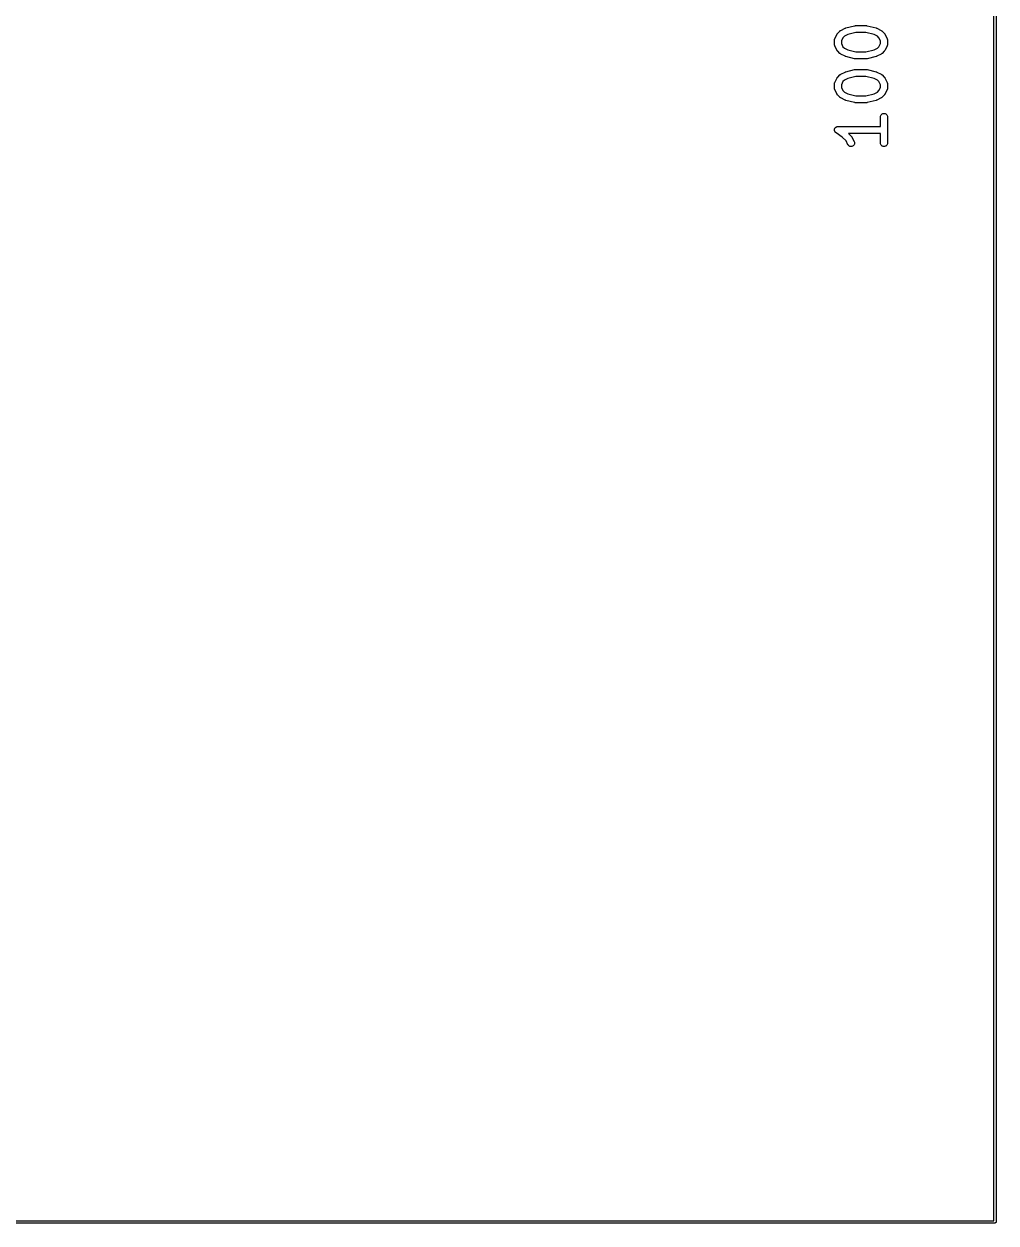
# Model space of a CAD drawing. Extents: x 19 to 116, y -142 to -17.
# Drawn here: x 94.32 to 115.42, y -142.26 to -116.24 of the extents above; entities that cross this region are included whole.
import ezdxf

# ---------------------------------------------------------------- set-up
doc = ezdxf.new("R2010")
doc.units = 0
doc.layers.add('BLACK', color=7, linetype='CONTINUOUS')

msp = doc.modelspace()

# ---------------------------------------------------------------- linework, layer by layer
at = {"layer": 'BLACK', "linetype": 'CONTINUOUS'}
for p, q in [((115.375, -142.215), (115.375, -16.705)), ((115.425, -16.6812), (115.425, -142.239)), ((112.054, -116.375), (112.149, -116.327)), ((112.149, -116.327), (112.15, -116.327)), ((112.15, -116.327), (112.151, -116.327)), ((112.151, -116.326), (112.157, -116.324)), ((112.151, -116.327), (112.151, -116.326)), ((112.157, -116.324), (112.164, -116.322)), ((112.164, -116.322), (112.164, -116.322)), ((112.164, -116.322), (112.165, -116.322)), ((112.165, -116.322), (112.355, -116.274)), ((112.355, -116.274), (112.356, -116.274)), ((112.356, -116.274), (112.357, -116.273)), ((112.357, -116.273), (112.359, -116.273)), ((112.359, -116.273), (112.365, -116.273)), ((112.365, -116.273), (112.371, -116.272)), ((112.371, -116.272), (112.372, -116.272)), ((112.372, -116.272), (112.373, -116.272)), ((112.373, -116.272), (112.611, -116.272)), ((112.611, -116.272), (112.612, -116.272)), ((112.612, -116.272), (112.614, -116.272)), ((112.614, -116.272), (112.615, -116.272)), ((112.615, -116.272), (112.621, -116.273)), ((112.621, -116.273), (112.627, -116.273)), ((112.627, -116.273), (112.628, -116.274)), ((112.628, -116.274), (112.63, -116.274)), ((112.63, -116.274), (112.82, -116.322)), ((112.82, -116.322), (112.821, -116.322)), ((112.821, -116.322), (112.821, -116.322)), ((112.821, -116.322), (112.822, -116.322)), ((112.822, -116.322), (112.828, -116.324)), ((112.828, -116.324), (112.835, -116.327)), ((112.835, -116.327), (112.835, -116.327)), ((112.835, -116.327), (112.835, -116.327)), ((112.835, -116.327), (112.931, -116.375)), ((111.917, -116.584), (111.918, -116.582)), ((111.917, -116.585), (111.917, -116.584)), ((111.917, -116.68), (111.917, -116.585)), ((111.918, -116.574), (111.919, -116.569)), ((111.918, -116.579), (111.918, -116.574)), ((111.918, -116.582), (111.918, -116.579)), ((111.919, -116.569), (111.92, -116.567)), ((111.92, -116.565), (111.922, -116.56)), ((111.92, -116.567), (111.92, -116.565)), ((111.922, -116.56), (111.923, -116.555)), ((111.923, -116.555), (111.925, -116.553)), ((111.925, -116.551), (111.973, -116.456)), ((111.925, -116.553), (111.925, -116.551)), ((111.973, -116.455), (111.976, -116.452)), ((111.973, -116.456), (111.973, -116.455)), ((111.976, -116.452), (111.978, -116.448)), ((111.978, -116.448), (111.98, -116.445)), ((111.98, -116.445), (111.981, -116.443)), ((111.981, -116.443), (111.984, -116.44)), ((111.984, -116.44), (111.987, -116.436)), ((111.987, -116.436), (112.035, -116.389)), ((112.035, -116.388), (112.039, -116.386)), ((112.035, -116.389), (112.035, -116.388)), ((112.039, -116.386), (112.042, -116.383)), ((112.042, -116.383), (112.044, -116.381)), ((112.044, -116.381), (112.047, -116.379)), ((112.047, -116.379), (112.051, -116.377)), ((112.051, -116.377), (112.054, -116.375)), ((112.102, -116.534), (112.067, -116.602)), ((112.067, -116.602), (112.067, -116.662)), ((112.132, -116.504), (112.102, -116.534)), ((112.209, -116.465), (112.132, -116.504)), ((112.383, -116.422), (112.209, -116.465)), ((112.602, -116.422), (112.383, -116.422)), ((112.776, -116.465), (112.602, -116.422)), ((112.853, -116.504), (112.776, -116.465)), ((112.883, -116.534), (112.853, -116.504)), ((112.917, -116.602), (112.883, -116.534)), ((112.917, -116.662), (112.917, -116.602)), ((112.931, -116.375), (112.932, -116.375)), ((112.932, -116.375), (112.935, -116.378)), ((112.935, -116.378), (112.939, -116.38)), ((112.939, -116.38), (112.941, -116.382)), ((112.941, -116.382), (112.944, -116.383)), ((112.944, -116.383), (112.947, -116.386)), ((112.947, -116.386), (112.95, -116.389)), ((112.95, -116.389), (112.998, -116.436)), ((112.998, -116.436), (112.999, -116.437)), ((112.999, -116.437), (113.001, -116.441)), ((113.001, -116.441), (113.004, -116.444)), ((113.004, -116.444), (113.006, -116.446)), ((113.006, -116.446), (113.008, -116.449)), ((113.008, -116.449), (113.01, -116.452)), ((113.01, -116.452), (113.012, -116.456)), ((113.012, -116.456), (113.059, -116.551)), ((113.059, -116.551), (113.06, -116.552)), ((113.06, -116.552), (113.061, -116.554)), ((113.061, -116.554), (113.062, -116.556)), ((113.062, -116.556), (113.063, -116.561)), ((113.063, -116.561), (113.065, -116.566)), ((113.065, -116.566), (113.065, -116.568)), ((113.065, -116.568), (113.066, -116.57)), ((113.066, -116.57), (113.066, -116.575)), ((113.066, -116.575), (113.067, -116.58)), ((113.067, -116.58), (113.067, -116.583)), ((113.067, -116.583), (113.067, -116.585)), ((113.067, -116.585), (113.067, -116.68)), ((111.918, -116.682), (111.917, -116.68)), ((111.918, -116.684), (111.918, -116.682)), ((111.918, -116.689), (111.918, -116.684)), ((111.919, -116.695), (111.918, -116.689)), ((111.919, -116.697), (111.919, -116.695)), ((111.92, -116.699), (111.919, -116.697)), ((111.922, -116.704), (111.92, -116.699)), ((111.923, -116.709), (111.922, -116.704)), ((111.924, -116.711), (111.923, -116.709)), ((111.925, -116.713), (111.924, -116.711)), ((111.925, -116.714), (111.925, -116.713)), ((111.973, -116.809), (111.925, -116.714)), ((111.975, -116.812), (111.973, -116.809)), ((111.977, -116.816), (111.975, -116.812)), ((111.979, -116.819), (111.977, -116.816)), ((111.981, -116.821), (111.979, -116.819)), ((111.984, -116.824), (111.981, -116.821)), ((111.986, -116.828), (111.984, -116.824)), ((111.987, -116.828), (111.986, -116.828)), ((112.035, -116.876), (111.987, -116.828)), ((112.067, -116.662), (112.102, -116.731)), ((112.102, -116.731), (112.132, -116.761)), ((112.132, -116.761), (112.209, -116.8)), ((112.209, -116.8), (112.383, -116.843)), ((112.383, -116.843), (112.602, -116.843)), ((112.602, -116.843), (112.776, -116.8)), ((112.776, -116.8), (112.853, -116.761)), ((112.853, -116.761), (112.883, -116.731)), ((112.883, -116.731), (112.917, -116.662)), ((112.998, -116.828), (112.95, -116.876)), ((113, -116.825), (112.998, -116.828)), ((113.003, -116.822), (113, -116.825)), ((113.005, -116.819), (113.003, -116.822)), ((113.007, -116.817), (113.005, -116.819)), ((113.009, -116.813), (113.007, -116.817)), ((113.011, -116.81), (113.009, -116.813)), ((113.012, -116.809), (113.011, -116.81)), ((113.059, -116.714), (113.012, -116.809)), ((113.06, -116.711), (113.059, -116.714)), ((113.061, -116.71), (113.06, -116.711)), ((113.063, -116.705), (113.061, -116.71)), ((113.065, -116.7), (113.063, -116.705)), ((113.066, -116.696), (113.065, -116.698)), ((113.065, -116.698), (113.065, -116.7)), ((113.067, -116.685), (113.066, -116.691)), ((113.066, -116.691), (113.066, -116.696)), ((113.067, -116.68), (113.067, -116.681)), ((113.067, -116.681), (113.067, -116.683)), ((113.067, -116.683), (113.067, -116.685)), ((112.038, -116.879), (112.035, -116.876)), ((112.041, -116.881), (112.038, -116.879)), ((112.043, -116.883), (112.041, -116.881)), ((112.046, -116.885), (112.043, -116.883)), ((112.05, -116.887), (112.046, -116.885)), ((112.053, -116.889), (112.05, -116.887)), ((112.054, -116.89), (112.053, -116.889)), ((112.149, -116.938), (112.054, -116.89)), ((112.15, -116.938), (112.149, -116.938)), ((112.156, -116.94), (112.15, -116.938)), ((112.15, -116.938), (112.15, -116.938)), ((112.163, -116.943), (112.156, -116.94)), ((112.164, -116.943), (112.163, -116.943)), ((112.163, -116.943), (112.163, -116.943)), ((112.165, -116.943), (112.164, -116.943)), ((112.355, -116.991), (112.165, -116.943)), ((112.356, -116.991), (112.355, -116.991)), ((112.358, -116.991), (112.356, -116.991)), ((112.364, -116.992), (112.358, -116.991)), ((112.37, -116.993), (112.364, -116.992)), ((112.371, -116.993), (112.37, -116.993)), ((112.372, -116.993), (112.371, -116.993)), ((112.373, -116.993), (112.372, -116.993)), ((112.611, -116.993), (112.373, -116.993)), ((112.613, -116.993), (112.611, -116.993)), ((112.614, -116.993), (112.613, -116.993)), ((112.62, -116.992), (112.614, -116.993)), ((112.626, -116.992), (112.62, -116.992)), ((112.627, -116.991), (112.626, -116.992)), ((112.629, -116.991), (112.627, -116.991)), ((112.63, -116.991), (112.629, -116.991)), ((112.82, -116.943), (112.63, -116.991)), ((112.821, -116.943), (112.82, -116.943)), ((112.82, -116.943), (112.82, -116.943)), ((112.827, -116.941), (112.821, -116.943)), ((112.834, -116.938), (112.827, -116.941)), ((112.835, -116.938), (112.834, -116.938)), ((112.834, -116.938), (112.834, -116.938)), ((112.931, -116.89), (112.835, -116.938)), ((112.835, -116.938), (112.835, -116.938)), ((112.934, -116.888), (112.931, -116.89)), ((112.938, -116.886), (112.934, -116.888)), ((112.94, -116.884), (112.938, -116.886)), ((112.943, -116.882), (112.94, -116.884)), ((112.946, -116.879), (112.943, -116.882)), ((112.949, -116.877), (112.946, -116.879)), ((112.95, -116.876), (112.949, -116.877)), ((111.984, -117.392), (111.987, -117.389)), ((111.987, -117.389), (112.035, -117.341)), ((112.035, -117.341), (112.039, -117.338)), ((112.035, -117.341), (112.035, -117.341)), ((112.039, -117.338), (112.042, -117.335)), ((112.042, -117.335), (112.044, -117.333)), ((112.044, -117.333), (112.047, -117.331)), ((112.047, -117.331), (112.051, -117.329)), ((112.051, -117.329), (112.054, -117.327)), ((112.054, -117.327), (112.149, -117.28)), ((112.149, -117.28), (112.15, -117.279)), ((112.15, -117.279), (112.151, -117.279)), ((112.151, -117.279), (112.157, -117.276)), ((112.151, -117.279), (112.151, -117.279)), ((112.157, -117.276), (112.164, -117.274)), ((112.164, -117.274), (112.164, -117.274)), ((112.164, -117.274), (112.165, -117.274)), ((112.165, -117.274), (112.355, -117.226)), ((112.383, -117.374), (112.209, -117.417)), ((112.355, -117.226), (112.356, -117.226)), ((112.356, -117.226), (112.357, -117.226)), ((112.357, -117.226), (112.359, -117.225)), ((112.359, -117.225), (112.365, -117.225)), ((112.365, -117.225), (112.371, -117.224)), ((112.371, -117.224), (112.372, -117.224)), ((112.372, -117.224), (112.373, -117.224)), ((112.373, -117.224), (112.611, -117.224)), ((112.602, -117.374), (112.383, -117.374)), ((112.776, -117.417), (112.602, -117.374)), ((112.611, -117.224), (112.612, -117.224)), ((112.612, -117.224), (112.614, -117.224)), ((112.614, -117.224), (112.615, -117.224)), ((112.615, -117.224), (112.621, -117.225)), ((112.621, -117.225), (112.627, -117.226)), ((112.627, -117.226), (112.628, -117.226)), ((112.628, -117.226), (112.63, -117.226)), ((112.63, -117.226), (112.82, -117.274)), ((112.82, -117.274), (112.821, -117.274)), ((112.821, -117.274), (112.821, -117.274)), ((112.821, -117.274), (112.822, -117.274)), ((112.822, -117.274), (112.828, -117.277)), ((112.828, -117.277), (112.835, -117.279)), ((112.835, -117.279), (112.835, -117.279)), ((112.835, -117.279), (112.835, -117.28)), ((112.835, -117.28), (112.931, -117.327)), ((112.931, -117.327), (112.932, -117.328)), ((112.932, -117.328), (112.935, -117.33)), ((112.935, -117.33), (112.939, -117.332)), ((112.939, -117.332), (112.941, -117.334)), ((112.941, -117.334), (112.944, -117.336)), ((112.944, -117.336), (112.947, -117.339)), ((112.947, -117.339), (112.95, -117.341)), ((112.95, -117.341), (112.998, -117.389)), ((112.998, -117.389), (112.999, -117.39)), ((112.999, -117.39), (113.001, -117.393)), ((111.917, -117.536), (111.918, -117.534)), ((111.917, -117.537), (111.917, -117.536)), ((111.917, -117.632), (111.917, -117.537)), ((111.918, -117.635), (111.917, -117.632)), ((111.918, -117.527), (111.919, -117.522)), ((111.918, -117.532), (111.918, -117.527)), ((111.918, -117.534), (111.918, -117.532)), ((111.918, -117.637), (111.918, -117.635)), ((111.918, -117.642), (111.918, -117.637)), ((111.919, -117.647), (111.918, -117.642)), ((111.919, -117.522), (111.92, -117.519)), ((111.919, -117.649), (111.919, -117.647)), ((111.92, -117.651), (111.919, -117.649)), ((111.92, -117.517), (111.922, -117.512)), ((111.92, -117.519), (111.92, -117.517)), ((111.922, -117.656), (111.92, -117.651)), ((111.922, -117.512), (111.923, -117.508)), ((111.923, -117.508), (111.925, -117.506)), ((111.925, -117.504), (111.973, -117.408)), ((111.925, -117.506), (111.925, -117.504)), ((111.973, -117.407), (111.976, -117.404)), ((111.973, -117.408), (111.973, -117.407)), ((111.976, -117.404), (111.978, -117.4)), ((111.978, -117.4), (111.98, -117.398)), ((111.98, -117.398), (111.981, -117.395)), ((111.981, -117.395), (111.984, -117.392)), ((112.102, -117.486), (112.067, -117.555)), ((112.067, -117.555), (112.067, -117.615)), ((112.067, -117.615), (112.102, -117.683)), ((112.132, -117.456), (112.102, -117.486)), ((112.209, -117.417), (112.132, -117.456)), ((112.853, -117.456), (112.776, -117.417)), ((112.883, -117.486), (112.853, -117.456)), ((112.917, -117.555), (112.883, -117.486)), ((112.883, -117.683), (112.917, -117.615)), ((112.917, -117.615), (112.917, -117.555)), ((113.001, -117.393), (113.004, -117.396)), ((113.004, -117.396), (113.006, -117.399)), ((113.006, -117.399), (113.008, -117.401)), ((113.008, -117.401), (113.01, -117.405)), ((113.01, -117.405), (113.012, -117.408)), ((113.012, -117.408), (113.059, -117.504)), ((113.059, -117.504), (113.06, -117.505)), ((113.06, -117.505), (113.061, -117.507)), ((113.061, -117.507), (113.062, -117.509)), ((113.062, -117.509), (113.063, -117.513)), ((113.063, -117.513), (113.065, -117.518)), ((113.065, -117.518), (113.065, -117.52)), ((113.065, -117.52), (113.066, -117.523)), ((113.066, -117.648), (113.065, -117.65)), ((113.065, -117.65), (113.065, -117.652)), ((113.066, -117.523), (113.066, -117.528)), ((113.066, -117.528), (113.067, -117.533)), ((113.067, -117.638), (113.066, -117.643)), ((113.066, -117.643), (113.066, -117.648)), ((113.067, -117.533), (113.067, -117.535)), ((113.067, -117.535), (113.067, -117.537)), ((113.067, -117.537), (113.067, -117.632)), ((113.067, -117.632), (113.067, -117.633)), ((113.067, -117.633), (113.067, -117.636)), ((113.067, -117.636), (113.067, -117.638)), ((111.923, -117.661), (111.922, -117.656)), ((111.924, -117.663), (111.923, -117.661)), ((111.925, -117.665), (111.924, -117.663)), ((111.925, -117.666), (111.925, -117.665)), ((111.973, -117.761), (111.925, -117.666)), ((111.975, -117.765), (111.973, -117.761)), ((111.977, -117.768), (111.975, -117.765)), ((111.979, -117.771), (111.977, -117.768)), ((111.981, -117.774), (111.979, -117.771)), ((111.984, -117.777), (111.981, -117.774)), ((111.986, -117.78), (111.984, -117.777)), ((111.987, -117.781), (111.986, -117.78)), ((112.035, -117.828), (111.987, -117.781)), ((112.038, -117.831), (112.035, -117.828)), ((112.041, -117.834), (112.038, -117.831)), ((112.043, -117.836), (112.041, -117.834)), ((112.046, -117.838), (112.043, -117.836)), ((112.05, -117.84), (112.046, -117.838)), ((112.053, -117.842), (112.05, -117.84)), ((112.054, -117.842), (112.053, -117.842)), ((112.149, -117.89), (112.054, -117.842)), ((112.102, -117.683), (112.132, -117.714)), ((112.132, -117.714), (112.209, -117.752)), ((112.15, -117.89), (112.149, -117.89)), ((112.156, -117.893), (112.15, -117.89)), ((112.15, -117.89), (112.15, -117.89)), ((112.163, -117.895), (112.156, -117.893)), ((112.164, -117.895), (112.163, -117.895)), ((112.163, -117.895), (112.163, -117.895)), ((112.165, -117.896), (112.164, -117.895)), ((112.355, -117.943), (112.165, -117.896)), ((112.209, -117.752), (112.383, -117.795)), ((112.383, -117.795), (112.602, -117.795)), ((112.602, -117.795), (112.776, -117.752)), ((112.82, -117.896), (112.63, -117.943)), ((112.776, -117.752), (112.853, -117.714)), ((112.821, -117.895), (112.82, -117.895)), ((112.82, -117.895), (112.82, -117.896)), ((112.827, -117.893), (112.821, -117.895)), ((112.834, -117.891), (112.827, -117.893)), ((112.835, -117.89), (112.834, -117.891)), ((112.834, -117.891), (112.834, -117.891)), ((112.931, -117.842), (112.835, -117.89)), ((112.835, -117.89), (112.835, -117.89)), ((112.853, -117.714), (112.883, -117.683)), ((112.934, -117.84), (112.931, -117.842)), ((112.938, -117.838), (112.934, -117.84)), ((112.94, -117.836), (112.938, -117.838)), ((112.943, -117.835), (112.94, -117.836)), ((112.946, -117.832), (112.943, -117.835)), ((112.949, -117.829), (112.946, -117.832)), ((112.95, -117.828), (112.949, -117.829)), ((112.998, -117.781), (112.95, -117.828)), ((113, -117.777), (112.998, -117.781)), ((113.003, -117.774), (113, -117.777)), ((113.005, -117.772), (113.003, -117.774)), ((113.007, -117.769), (113.005, -117.772)), ((113.009, -117.766), (113.007, -117.769)), ((113.011, -117.762), (113.009, -117.766)), ((113.012, -117.761), (113.011, -117.762)), ((113.059, -117.666), (113.012, -117.761)), ((113.06, -117.664), (113.059, -117.666)), ((113.061, -117.662), (113.06, -117.664)), ((113.063, -117.657), (113.061, -117.662)), ((113.065, -117.652), (113.063, -117.657)), ((112.356, -117.943), (112.355, -117.943)), ((112.358, -117.944), (112.356, -117.943)), ((112.364, -117.945), (112.358, -117.944)), ((112.37, -117.945), (112.364, -117.945)), ((112.371, -117.945), (112.37, -117.945)), ((112.372, -117.945), (112.371, -117.945)), ((112.373, -117.945), (112.372, -117.945)), ((112.611, -117.945), (112.373, -117.945)), ((112.613, -117.945), (112.611, -117.945)), ((112.614, -117.945), (112.613, -117.945)), ((112.62, -117.945), (112.614, -117.945)), ((112.626, -117.944), (112.62, -117.945)), ((112.627, -117.944), (112.626, -117.944)), ((112.629, -117.943), (112.627, -117.944)), ((112.63, -117.943), (112.629, -117.943)), ((112.917, -118.25), (112.919, -118.236)), ((112.917, -118.251), (112.917, -118.25)), ((112.917, -118.462), (112.917, -118.251)), ((112.919, -118.236), (112.923, -118.222)), ((112.923, -118.222), (112.93, -118.209)), ((112.93, -118.209), (112.94, -118.198)), ((112.94, -118.198), (112.951, -118.189)), ((112.951, -118.189), (112.964, -118.182)), ((112.964, -118.182), (112.978, -118.178)), ((112.978, -118.178), (112.993, -118.176)), ((112.993, -118.176), (113.007, -118.178)), ((113.007, -118.178), (113.021, -118.182)), ((113.021, -118.182), (113.034, -118.189)), ((113.034, -118.189), (113.046, -118.199)), ((113.046, -118.199), (113.055, -118.21)), ((113.055, -118.21), (113.062, -118.223)), ((113.062, -118.223), (113.066, -118.237)), ((113.066, -118.237), (113.067, -118.251)), ((113.067, -118.251), (113.067, -118.823)), ((111.917, -118.537), (111.918, -118.529)), ((111.918, -118.544), (111.917, -118.537)), ((111.917, -118.537), (111.917, -118.537)), ((111.917, -118.537), (111.917, -118.537)), ((111.918, -118.529), (111.919, -118.522)), ((111.919, -118.551), (111.918, -118.544)), ((111.919, -118.522), (111.921, -118.515)), ((111.919, -118.522), (111.919, -118.522)), ((111.919, -118.522), (111.919, -118.522)), ((111.921, -118.558), (111.919, -118.551)), ((111.919, -118.551), (111.919, -118.551)), ((111.919, -118.551), (111.919, -118.551)), ((111.921, -118.515), (111.923, -118.508)), ((111.923, -118.565), (111.921, -118.558)), ((111.923, -118.508), (111.927, -118.501)), ((111.923, -118.508), (111.923, -118.508)), ((111.923, -118.508), (111.923, -118.508)), ((111.926, -118.571), (111.923, -118.565)), ((111.923, -118.565), (111.923, -118.565)), ((111.923, -118.565), (111.923, -118.565)), ((111.93, -118.578), (111.926, -118.571)), ((111.927, -118.501), (111.93, -118.495)), ((111.93, -118.495), (111.935, -118.49)), ((111.93, -118.495), (111.93, -118.495)), ((111.93, -118.495), (111.93, -118.495)), ((111.934, -118.584), (111.93, -118.578)), ((111.93, -118.578), (111.93, -118.578)), ((111.93, -118.578), (111.93, -118.578)), ((111.939, -118.59), (111.934, -118.584)), ((111.935, -118.49), (111.94, -118.484)), ((111.944, -118.594), (111.939, -118.59)), ((111.939, -118.59), (111.939, -118.59)), ((111.939, -118.59), (111.939, -118.59)), ((111.94, -118.484), (111.945, -118.479)), ((111.94, -118.484), (111.94, -118.484)), ((111.94, -118.484), (111.94, -118.484)), ((111.95, -118.599), (111.944, -118.594)), ((111.945, -118.479), (111.951, -118.475)), ((111.951, -118.6), (111.95, -118.599)), ((111.95, -118.599), (111.95, -118.599)), ((111.95, -118.599), (111.95, -118.599)), ((111.95, -118.599), (111.95, -118.599)), ((111.951, -118.475), (111.958, -118.471)), ((111.951, -118.475), (111.951, -118.475)), ((111.951, -118.475), (111.951, -118.475)), ((112.087, -118.691), (111.951, -118.6)), ((111.958, -118.471), (111.964, -118.468)), ((111.964, -118.468), (111.971, -118.466)), ((111.964, -118.468), (111.964, -118.468)), ((111.964, -118.468), (111.964, -118.468)), ((111.971, -118.466), (111.978, -118.464)), ((111.978, -118.464), (111.985, -118.463)), ((111.978, -118.464), (111.978, -118.464)), ((111.978, -118.464), (111.978, -118.464)), ((111.985, -118.463), (111.992, -118.462)), ((111.992, -118.462), (112.917, -118.462)), ((112.169, -118.772), (112.087, -118.691)), ((112.917, -118.612), (112.221, -118.612)), ((112.221, -118.612), (112.284, -118.675)), ((112.284, -118.675), (112.284, -118.675)), ((112.284, -118.675), (112.287, -118.679)), ((112.287, -118.679), (112.29, -118.682)), ((112.29, -118.682), (112.291, -118.684)), ((112.291, -118.684), (112.293, -118.687)), ((112.293, -118.687), (112.295, -118.691)), ((112.295, -118.691), (112.298, -118.694)), ((112.917, -118.823), (112.917, -118.612)), ((112.211, -118.856), (112.169, -118.772)), ((112.219, -118.869), (112.211, -118.856)), ((112.229, -118.879), (112.219, -118.869)), ((112.241, -118.888), (112.229, -118.879)), ((112.254, -118.894), (112.241, -118.888)), ((112.268, -118.897), (112.254, -118.894)), ((112.283, -118.898), (112.268, -118.897)), ((112.297, -118.895), (112.283, -118.898)), ((112.311, -118.89), (112.297, -118.895)), ((112.298, -118.694), (112.345, -118.789)), ((112.324, -118.882), (112.311, -118.89)), ((112.334, -118.872), (112.324, -118.882)), ((112.343, -118.861), (112.334, -118.872)), ((112.349, -118.847), (112.343, -118.861)), ((112.345, -118.789), (112.346, -118.79)), ((112.346, -118.79), (112.351, -118.804)), ((112.352, -118.833), (112.349, -118.847)), ((112.351, -118.804), (112.353, -118.818)), ((112.353, -118.818), (112.352, -118.833)), ((112.919, -118.837), (112.917, -118.823)), ((112.923, -118.851), (112.919, -118.837)), ((112.93, -118.864), (112.923, -118.851)), ((112.939, -118.876), (112.93, -118.864)), ((112.95, -118.885), (112.939, -118.876)), ((112.963, -118.892), (112.95, -118.885)), ((112.977, -118.896), (112.963, -118.892)), ((112.992, -118.898), (112.977, -118.896)), ((113.006, -118.897), (112.992, -118.898)), ((113.02, -118.892), (113.006, -118.897)), ((113.033, -118.886), (113.02, -118.892)), ((113.045, -118.876), (113.033, -118.886)), ((113.054, -118.865), (113.045, -118.876)), ((113.061, -118.852), (113.054, -118.865)), ((113.066, -118.838), (113.061, -118.852)), ((113.067, -118.824), (113.066, -118.838)), ((113.067, -118.823), (113.067, -118.824)), ((115.399, -142.265), (19.4312, -142.265)), ((19.455, -142.215), (115.375, -142.215)), ((115.4, -142.265), (115.399, -142.265)), ((115.405, -142.265), (115.4, -142.265)), ((115.41, -142.263), (115.405, -142.265)), ((115.414, -142.261), (115.41, -142.263)), ((115.418, -142.258), (115.414, -142.261)), ((115.421, -142.254), (115.418, -142.258)), ((115.423, -142.25), (115.421, -142.254)), ((115.425, -142.245), (115.423, -142.25)), ((115.425, -142.239), (115.425, -142.24)), ((115.425, -142.24), (115.425, -142.241)), ((115.425, -142.241), (115.425, -142.241)), ((115.425, -142.241), (115.425, -142.245))]:
    msp.add_line(p, q, dxfattribs=at)

doc.saveas('drawing.dxf')
